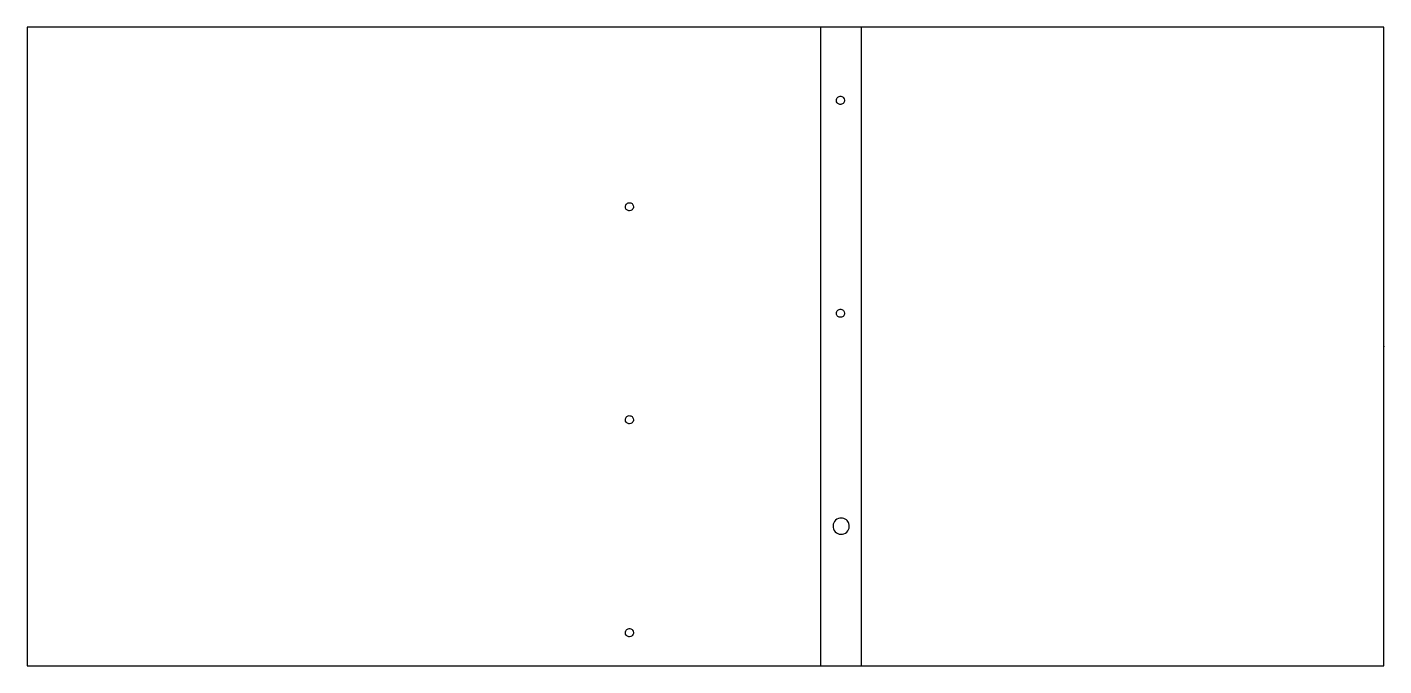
# Model space of a CAD drawing. Header units: millimetres. Extents: x -500 to 0, y -236 to 0.
import ezdxf

# ---------------------------------------------------------------- set-up
doc = ezdxf.new("R2010")
doc.units = ezdxf.units.MM
doc.layers.get('0').update_dxf_attribs({"linetype": 'CONTINUOUS'})

msp = doc.modelspace()

# ---------------------------------------------------------------- linework, layer by layer
for p, q in [((-207.5, -235.61), (-207.5, 0)), ((-192.5, -235.61), (-192.5, 0))]:
    msp.add_line(p, q)
msp.add_lwpolyline([(0, -235.61), (0, 0), (-500, 0), (-500, -235.61)], close=True)
for points, knots in [([(-201.77, -27), (-201.77, -26.58), (-201.56, -26.13), (-201.24, -25.86), (-200.93, -25.59), (-200.49, -25.46), (-200.07, -25.51), (-199.7, -25.56), (-199.34, -25.76), (-199.11, -26.04), (-198.89, -26.31), (-198.76, -26.67), (-198.76, -27)], [0.2260379, 0.2260379, 0.2260379, 0.2260379, 0.3505496, 0.3505496, 0.3505496, 0.4708248, 0.4708248, 0.4708248, 0.5793944, 0.5793944, 0.5793944, 0.6781136, 0.6781136, 0.6781136, 0.6781136]), ([(-198.76, -27), (-198.76, -27.41), (-198.97, -27.86), (-199.29, -28.14), (-199.6, -28.4), (-200.04, -28.54), (-200.46, -28.49), (-200.83, -28.44), (-201.19, -28.24), (-201.42, -27.95), (-201.64, -27.69), (-201.77, -27.33), (-201.77, -27)], [0.6781136, 0.6781136, 0.6781136, 0.6781136, 0.8026254, 0.8026254, 0.8026254, 0.9229006, 0.9229006, 0.9229006, 1.0314701, 1.0314701, 1.0314701, 1.1301894, 1.1301894, 1.1301894, 1.1301894]), ([(-279.54, -66.27), (-279.54, -65.85), (-279.34, -65.4), (-279.02, -65.13), (-278.71, -64.86), (-278.27, -64.73), (-277.85, -64.78), (-277.48, -64.83), (-277.12, -65.03), (-276.89, -65.31), (-276.67, -65.58), (-276.54, -65.94), (-276.54, -66.27)], [0.2260379, 0.2260379, 0.2260379, 0.2260379, 0.3505496, 0.3505496, 0.3505496, 0.4708248, 0.4708248, 0.4708248, 0.5793944, 0.5793944, 0.5793944, 0.6781136, 0.6781136, 0.6781136, 0.6781136]), ([(-278.04, -67.77), (-278.11, -67.77), (-278.17, -67.76), (-278.23, -67.76), (-278.61, -67.71), (-278.97, -67.51), (-279.2, -67.22), (-279.42, -66.96), (-279.54, -66.6), (-279.54, -66.27)], [0.9041515, 0.9041515, 0.9041515, 0.9041515, 0.9229006, 0.9229006, 0.9229006, 1.0314701, 1.0314701, 1.0314701, 1.1301894, 1.1301894, 1.1301894, 1.1301894]), ([(-276.54, -66.27), (-276.54, -66.68), (-276.75, -67.13), (-277.07, -67.41), (-277.33, -67.63), (-277.69, -67.77), (-278.04, -67.77)], [0.6781136, 0.6781136, 0.6781136, 0.6781136, 0.8026254, 0.8026254, 0.8026254, 0.9041515, 0.9041515, 0.9041515, 0.9041515]), ([(-201.77, -105.54), (-201.77, -105.12), (-201.56, -104.67), (-201.24, -104.4), (-200.93, -104.13), (-200.49, -104), (-200.07, -104.05), (-199.7, -104.1), (-199.34, -104.3), (-199.11, -104.58), (-198.89, -104.85), (-198.76, -105.21), (-198.76, -105.54)], [0.2260379, 0.2260379, 0.2260379, 0.2260379, 0.3505496, 0.3505496, 0.3505496, 0.4708248, 0.4708248, 0.4708248, 0.5793944, 0.5793944, 0.5793944, 0.6781136, 0.6781136, 0.6781136, 0.6781136]), ([(-201.77, -105.54), (-201.77, -105.12), (-201.56, -104.67), (-201.24, -104.4), (-200.93, -104.13), (-200.49, -104), (-200.07, -104.05), (-199.7, -104.1), (-199.34, -104.3), (-199.11, -104.58), (-198.89, -104.85), (-198.76, -105.21), (-198.76, -105.54)], [0.2260379, 0.2260379, 0.2260379, 0.2260379, 0.3505496, 0.3505496, 0.3505496, 0.4708248, 0.4708248, 0.4708248, 0.5793944, 0.5793944, 0.5793944, 0.6781136, 0.6781136, 0.6781136, 0.6781136]), ([(-198.76, -105.54), (-198.76, -105.95), (-198.97, -106.4), (-199.29, -106.68), (-199.6, -106.94), (-200.04, -107.08), (-200.46, -107.03), (-200.83, -106.98), (-201.19, -106.78), (-201.42, -106.49), (-201.64, -106.23), (-201.77, -105.87), (-201.77, -105.54)], [0.6781136, 0.6781136, 0.6781136, 0.6781136, 0.8026254, 0.8026254, 0.8026254, 0.9229006, 0.9229006, 0.9229006, 1.0314701, 1.0314701, 1.0314701, 1.1301894, 1.1301894, 1.1301894, 1.1301894]), ([(-198.76, -105.54), (-198.76, -105.95), (-198.97, -106.4), (-199.29, -106.68), (-199.6, -106.94), (-200.04, -107.08), (-200.46, -107.03), (-200.83, -106.98), (-201.19, -106.78), (-201.42, -106.49), (-201.64, -106.23), (-201.77, -105.87), (-201.77, -105.54)], [0.6781136, 0.6781136, 0.6781136, 0.6781136, 0.8026254, 0.8026254, 0.8026254, 0.9229006, 0.9229006, 0.9229006, 1.0314701, 1.0314701, 1.0314701, 1.1301894, 1.1301894, 1.1301894, 1.1301894]), ([(-279.54, -144.81), (-279.54, -144.39), (-279.34, -143.94), (-279.02, -143.67), (-278.71, -143.4), (-278.27, -143.27), (-277.85, -143.32), (-277.48, -143.37), (-277.12, -143.57), (-276.89, -143.85), (-276.67, -144.12), (-276.54, -144.48), (-276.54, -144.81)], [0.2260379, 0.2260379, 0.2260379, 0.2260379, 0.3505496, 0.3505496, 0.3505496, 0.4708248, 0.4708248, 0.4708248, 0.5793944, 0.5793944, 0.5793944, 0.6781136, 0.6781136, 0.6781136, 0.6781136]), ([(-278.04, -146.31), (-278.11, -146.31), (-278.17, -146.3), (-278.23, -146.3), (-278.61, -146.25), (-278.97, -146.05), (-279.2, -145.76), (-279.42, -145.5), (-279.54, -145.14), (-279.54, -144.81)], [0.9041515, 0.9041515, 0.9041515, 0.9041515, 0.9229006, 0.9229006, 0.9229006, 1.0314701, 1.0314701, 1.0314701, 1.1301894, 1.1301894, 1.1301894, 1.1301894]), ([(-276.54, -144.81), (-276.54, -145.22), (-276.75, -145.67), (-277.07, -145.95), (-277.33, -146.17), (-277.69, -146.31), (-278.04, -146.31)], [0.6781136, 0.6781136, 0.6781136, 0.6781136, 0.8026254, 0.8026254, 0.8026254, 0.9041515, 0.9041515, 0.9041515, 0.9041515]), ([(-200, -181.07), (-199.34, -181.07), (-198.61, -181.33), (-198.09, -181.76), (-197.67, -182.11), (-197.34, -182.58), (-197.16, -183.11), (-196.92, -183.83), (-196.95, -184.6), (-197.26, -185.29), (-197.59, -186.05), (-198.22, -186.63), (-199, -186.91), (-199.73, -187.17), (-200.52, -187.14), (-201.22, -186.82), (-201.97, -186.48), (-202.55, -185.86), (-202.83, -185.09), (-203.09, -184.35), (-203.06, -183.56), (-202.74, -182.85), (-202.4, -182.1), (-201.78, -181.52), (-201, -181.25), (-200.67, -181.13), (-200.33, -181.07), (-200, -181.07)], [0, 0, 0, 0, 0.1978, 0.1978, 0.1978, 0.357608, 0.357608, 0.357608, 0.572085, 0.572085, 0.572085, 0.806207, 0.806207, 0.806207, 1.025236, 1.025236, 1.025236, 1.257797, 1.257797, 1.257797, 1.477505, 1.477505, 1.477505, 1.710765, 1.710765, 1.710765, 1.808926, 1.808926, 1.808926, 1.808926]), ([(-200, -181.07), (-199.34, -181.07), (-198.61, -181.33), (-198.09, -181.76), (-197.67, -182.11), (-197.34, -182.58), (-197.16, -183.11), (-196.92, -183.83), (-196.95, -184.6), (-197.26, -185.29), (-197.59, -186.05), (-198.22, -186.63), (-199, -186.91), (-199.73, -187.17), (-200.52, -187.14), (-201.22, -186.82), (-201.97, -186.48), (-202.55, -185.86), (-202.83, -185.09), (-203.09, -184.35), (-203.06, -183.56), (-202.74, -182.85), (-202.4, -182.1), (-201.78, -181.52), (-201, -181.25), (-200.67, -181.13), (-200.33, -181.07), (-200, -181.07)], [0, 0, 0, 0, 0.1978, 0.1978, 0.1978, 0.357608, 0.357608, 0.357608, 0.572085, 0.572085, 0.572085, 0.806207, 0.806207, 0.806207, 1.025236, 1.025236, 1.025236, 1.257797, 1.257797, 1.257797, 1.477505, 1.477505, 1.477505, 1.710765, 1.710765, 1.710765, 1.808926, 1.808926, 1.808926, 1.808926]), ([(-279.54, -223.35), (-279.54, -222.93), (-279.34, -222.48), (-279.02, -222.21), (-278.71, -221.94), (-278.27, -221.81), (-277.85, -221.86), (-277.48, -221.91), (-277.12, -222.11), (-276.89, -222.39), (-276.67, -222.66), (-276.54, -223.02), (-276.54, -223.35)], [0.2260379, 0.2260379, 0.2260379, 0.2260379, 0.3505496, 0.3505496, 0.3505496, 0.4708248, 0.4708248, 0.4708248, 0.5793944, 0.5793944, 0.5793944, 0.6781136, 0.6781136, 0.6781136, 0.6781136]), ([(-278.04, -224.85), (-278.11, -224.85), (-278.17, -224.84), (-278.23, -224.84), (-278.61, -224.79), (-278.97, -224.59), (-279.2, -224.3), (-279.42, -224.04), (-279.54, -223.68), (-279.54, -223.35)], [0.9041515, 0.9041515, 0.9041515, 0.9041515, 0.9229006, 0.9229006, 0.9229006, 1.0314701, 1.0314701, 1.0314701, 1.1301894, 1.1301894, 1.1301894, 1.1301894]), ([(-276.54, -223.35), (-276.54, -223.76), (-276.75, -224.21), (-277.07, -224.49), (-277.33, -224.71), (-277.69, -224.85), (-278.04, -224.85)], [0.6781136, 0.6781136, 0.6781136, 0.6781136, 0.8026254, 0.8026254, 0.8026254, 0.9041515, 0.9041515, 0.9041515, 0.9041515])]:
    msp.add_open_spline(points, degree=3, knots=knots)
msp.add_point((0, -117.8))

doc.saveas('drawing.dxf')
